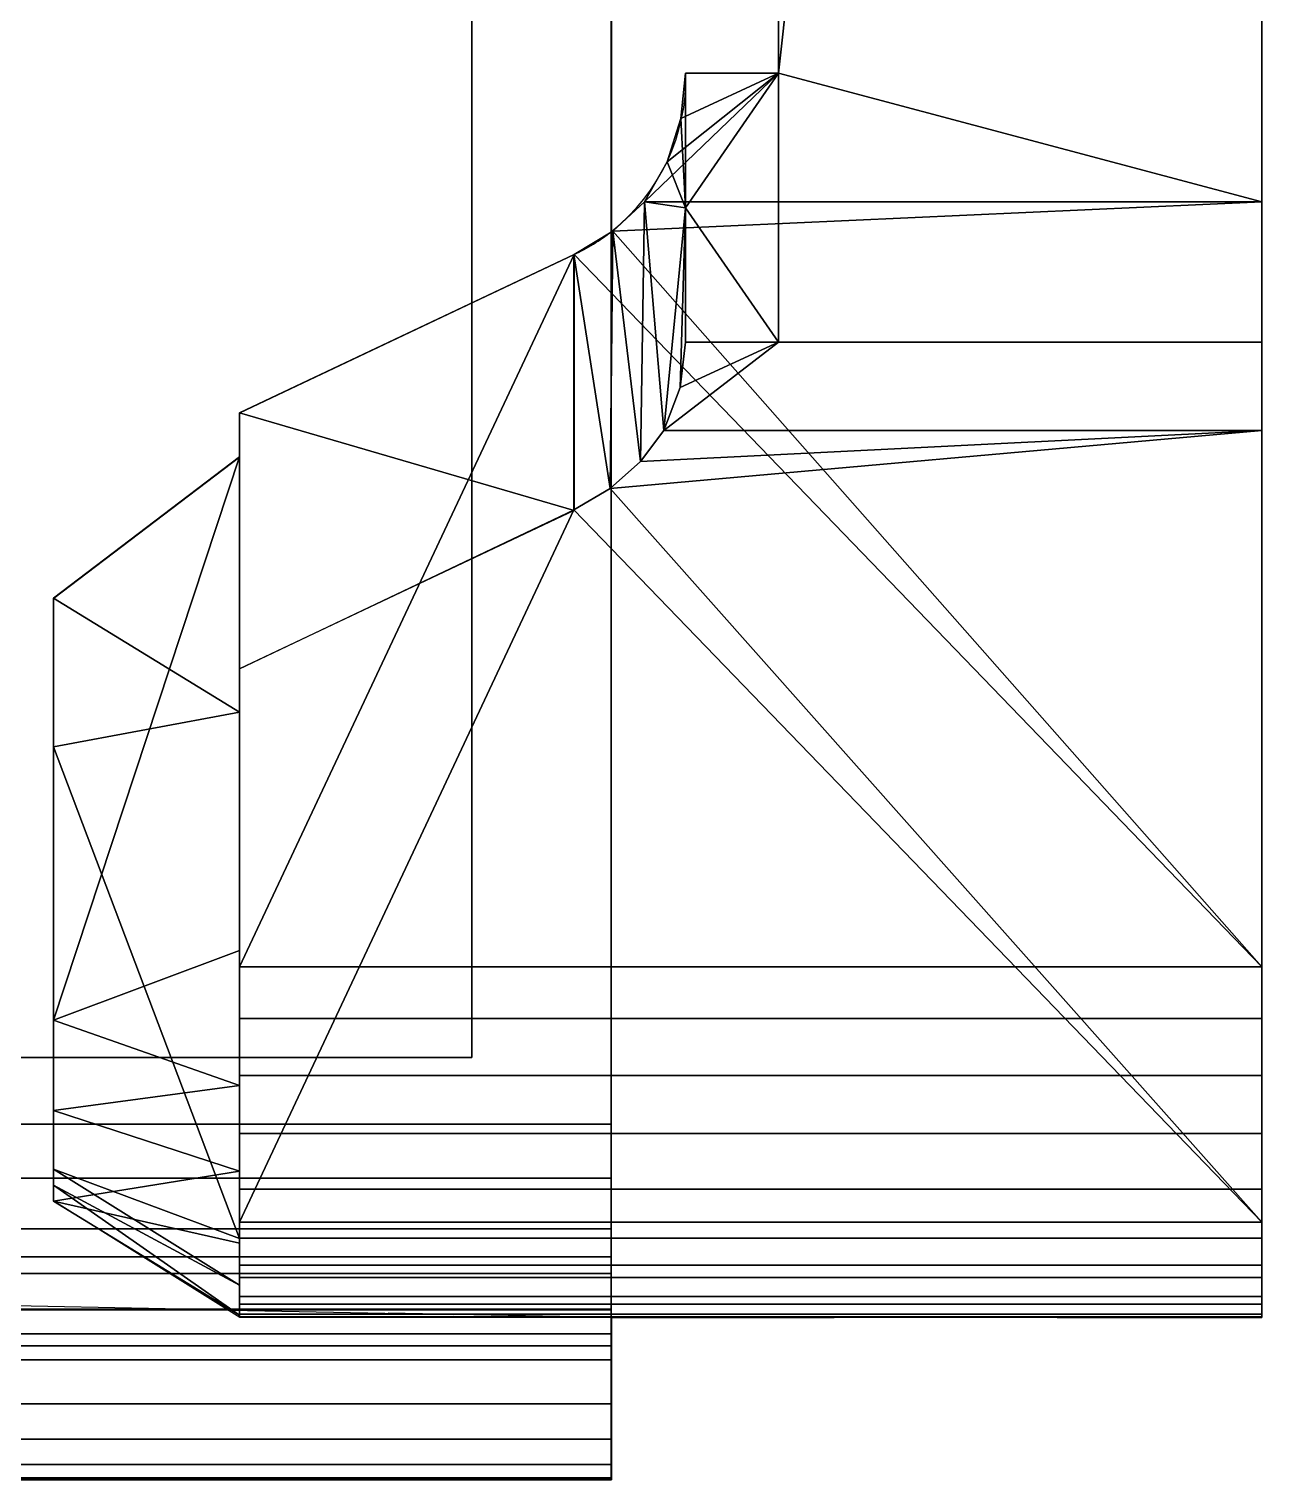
# Model space of a CAD drawing. Header units: millimetres. Extents: x -1 to 941, y -406 to 1.
# Drawn here: x 906.83 to 940, y -329.22 to -290.18 of the extents above; entities that cross this region are included whole.
import ezdxf

# ---------------------------------------------------------------- set-up
doc = ezdxf.new("R2010")
doc.units = ezdxf.units.MM
doc.linetypes.add('CONTINUA', pattern=[0])
doc.linetypes.add('Dash', pattern=[11.999999, 6, -6])
for name, color, linetype in [('PQ_200_2D', 1, 'Continuous'), ('PQ_200_3D', 1, 'CONTINUA'), ('PQ_204_2D', 7, 'Continuous')]:
    doc.layers.add(name, color=color, linetype=linetype)

msp = doc.modelspace()

# ---------------------------------------------------------------- linework, layer by layer
at = {"layer": 'PQ_200_2D'}
msp.add_line((890.452, -329.218), (922.5, -329.218), dxfattribs=at)
for points in [[(922.5, -4.859), (922.5, -295.627)], [(927, -144.16), (940, -144.309), (940, -324.848), (922.5, -324.848)], [(922.5, -324.834), (922.5, -329.218)]]:
    msp.add_lwpolyline(points, dxfattribs=at)
msp.add_lwpolyline([(922.5, -295.627, 0.23653), (924.5, -291.37), (927, -291.37), (927, -144.16)], format="xyb", dxfattribs=at)
at = {"layer": 'PQ_204_2D'}
for p, q in [((923.399, -294.826), (940, -294.826)), ((912.5, -315.414), (940, -315.414))]:
    msp.add_line(p, q, dxfattribs=at)
msp.add_lwpolyline([(922.5, -324.848), (912.5, -324.848), (907.5, -321.716), (907.5, -305.489), (912.5, -301.692), (912.5, -300.509), (921.499, -296.247, 0.056245), (922.5, -295.627, 0.056245)], format="xyb", dxfattribs=at)

# ---------------------------------------------------------------- meshes
at = {"layer": 'PQ_200_3D', "linetype": 'Dash', "transparency": 33554458}
mesh = msp.add_polyface(dxfattribs=at)
corners = [(890.599, -9.859, 667.712), (329.397, -9.859, 667.712), (329.397, -324.218, 667.712), (890.445, -324.218, 667.712), (890.445, -329.218, 667.712), (922.493, -329.218, 667.712), (922.493, -324.848, 667.712), (939.993, -324.848, 667.712), (939.993, -144.859, 667.712), (922.493, -144.859, 667.712), (922.493, -4.859, 667.712), (890.599, -4.859, 667.712)]
mesh.append_faces([[corners[k] for k in face] for face in [(6, 3, 4, 5)]], dxfattribs={"vtx0": -1})
mesh.append_faces([[corners[k] for k in face] for face in [(6, 9, 3)]], dxfattribs={"vtx0": -1, "vtx1": -1, "vtx2": -1})
mesh.append_faces([[corners[k] for k in face] for face in [(9, 0, 1)]], dxfattribs={"vtx0": -1, "vtx2": -1})
mesh.append_faces([[corners[k] for k in face] for face in [(2, 3, 9, 1)]], dxfattribs={"vtx1": -1, "vtx2": -1})
mesh.append_faces([[corners[k] for k in face] for face in [(10, 11, 0, 9)]], dxfattribs={"vtx2": -1})
mesh.append_faces([[corners[k] for k in face] for face in [(6, 7, 8, 9)]], dxfattribs={"vtx3": -1})
at = {"layer": 'PQ_200_3D'}
mesh = msp.add_polyface(dxfattribs=at)
corners = [(922.493, -10.836, 646.462), (922.493, -9.428, 646.63), (922.493, -8.099, 647.123), (922.493, -6.923, 647.914), (922.493, -5.965, 648.96), (922.493, -5.279, 650.201), (922.493, -4.903, 651.568), (922.493, -4.859, 652.985), (922.493, -23.959, 871.301), (922.493, -24.973, 876.159), (922.493, -27.098, 880.643), (922.493, -30.216, 884.504), (922.493, -34.153, 887.525), (922.493, -100.544, 926.969), (922.493, -101.737, 924.902), (922.493, -97.231, 916.432), (922.493, -94.99, 907.105), (922.493, -95.156, 897.513), (922.493, -97.719, 888.268), (922.493, -102.516, 879.96), (922.493, -109.24, 873.118), (922.493, -117.464, 868.178), (922.493, -126.663, 865.455), (922.493, -136.25, 865.122), (922.493, -137.444, 863.055), (922.493, -91.897, 837.829), (922.493, -88.937, 835.68), (922.493, -86.586, 832.879), (922.493, -84.982, 829.592), (922.493, -84.222, 826.014), (922.493, -73.108, 698.985), (922.493, -73.152, 697.568), (922.493, -73.528, 696.201), (922.493, -74.214, 694.96), (922.493, -75.172, 693.914), (922.493, -76.348, 693.123), (922.493, -77.677, 692.63), (922.493, -79.085, 692.462), (922.493, -319.645, 692.462), (922.493, -321.096, 692.284), (922.493, -322.461, 691.76), (922.493, -323.659, 690.921), (922.493, -324.619, 689.817), (922.493, -325.283, 688.514), (922.493, -325.612, 687.089), (922.493, -329.185, 653.089), (922.493, -329.164, 651.657), (922.493, -328.803, 650.27), (922.493, -328.124, 649.008), (922.493, -327.166, 647.944), (922.493, -325.982, 647.137), (922.493, -324.641, 646.633), (922.493, -323.218, 646.462)]
mesh.append_faces([[corners[k] for k in face] for face in [(18, 12, 17), (21, 25, 20), (36, 0, 35), (1, 7, 0), (16, 12, 15)]], dxfattribs={"vtx0": -1, "vtx1": -1})
mesh.append_faces([[corners[k] for k in face] for face in [(44, 52, 38, 39)]], dxfattribs={"vtx0": -1, "vtx1": -1, "vtx3": -1})
mesh.append_faces([[corners[k] for k in face] for face in [(52, 44, 45, 51), (25, 21, 22), (0, 36, 37, 52), (8, 27, 28), (7, 30, 31), (12, 8, 9), (8, 29, 30, 7)]], dxfattribs={"vtx0": -1, "vtx2": -1})
mesh.append_faces([[corners[k] for k in face] for face in [(44, 39, 40, 41)]], dxfattribs={"vtx0": -1, "vtx3": -1})
mesh.append_faces([[corners[k] for k in face] for face in [(11, 12, 9, 10)]], dxfattribs={"vtx1": -1})
mesh.append_faces([[corners[k] for k in face] for face in [(45, 46, 51), (37, 38, 52), (34, 35, 0), (33, 34, 0), (16, 17, 12), (28, 29, 8), (31, 32, 7)]], dxfattribs={"vtx1": -1, "vtx2": -1})
mesh.append_faces([[corners[k] for k in face] for face in [(18, 19, 26, 12), (32, 33, 0, 7), (26, 27, 8, 12)]], dxfattribs={"vtx1": -1, "vtx2": -1, "vtx3": -1})
mesh.append_faces([[corners[k] for k in face] for face in [(46, 47, 50, 51), (19, 20, 25, 26), (1, 2, 6, 7), (2, 3, 5, 6)]], dxfattribs={"vtx1": -1, "vtx3": -1})
mesh.append_faces([[corners[k] for k in face] for face in [(42, 43, 44, 41), (13, 14, 15, 12), (3, 4, 5)]], dxfattribs={"vtx2": -1})
mesh.append_faces([[corners[k] for k in face] for face in [(47, 48, 49, 50), (22, 23, 24, 25)]], dxfattribs={"vtx3": -1})
mesh = msp.add_polyface(dxfattribs=at)
corners = [(922.493, -323.218, 646.462), (890.445, -323.218, 646.462), (890.445, -10.836, 646.462), (922.493, -10.836, 646.462)]
mesh.append_faces([[corners[k] for k in face] for face in [(0, 1, 2, 3)]])
mesh = msp.add_polyface(dxfattribs=at)
corners = [(922.493, -79.085, 692.462), (890.445, -79.085, 692.462), (890.445, -319.645, 692.462), (922.493, -319.645, 692.462)]
mesh.append_faces([[corners[k] for k in face] for face in [(0, 1, 2, 3)]])
mesh = msp.add_polyface(dxfattribs=at)
corners = [(926.993, -181.386, 915.395), (926.993, -298.604, 963.126), (926.993, -291.37, 973.492), (926.993, -173.894, 936.08), (926.993, -169.651, 938.288), (926.993, -164.991, 939.365), (926.993, -160.209, 939.245), (926.993, -155.609, 937.934), (926.993, -151.482, 935.516), (926.993, -148.09, 932.144), (926.993, -145.647, 928.031), (926.993, -144.309, 923.439), (926.993, -144.16, 918.658), (926.993, -145.21, 913.992), (926.993, -147.392, 909.735), (926.993, -150.568, 906.158), (926.993, -154.537, 903.488), (926.993, -159.046, 901.894), (926.993, -163.811, 901.476), (926.993, -168.529, 902.262), (926.993, -172.902, 904.201), (926.993, -176.651, 907.171), (926.993, -179.541, 910.983)]
mesh.append_faces([[corners[k] for k in face] for face in [(14, 12, 13)]], dxfattribs={"vtx0": -1})
mesh.append_faces([[corners[k] for k in face] for face in [(2, 3, 0, 1)]], dxfattribs={"vtx1": -1})
mesh.append_faces([[corners[k] for k in face] for face in [(17, 18, 8, 9), (19, 20, 6, 7), (18, 19, 7, 8), (20, 21, 5, 6), (14, 15, 11, 12), (15, 16, 10, 11), (16, 17, 9, 10), (21, 22, 4, 5), (3, 4, 22, 0)]], dxfattribs={"vtx1": -1, "vtx3": -1})
mesh = msp.add_polyface(dxfattribs=at)
corners = [(939.993, -315.414, 988.961), (939.993, -316.805, 989.682), (939.993, -318.334, 990.019), (939.993, -319.899, 989.948), (939.993, -321.392, 989.475), (939.993, -322.712, 988.631), (939.993, -323.768, 987.475), (939.993, -324.489, 986.084), (939.993, -324.826, 984.554), (939.993, -324.755, 982.99), (939.993, -324.282, 981.497), (939.993, -323.438, 980.177), (939.993, -322.282, 979.12), (939.993, -300.978, 964.253), (939.993, -298.604, 963.126), (939.993, -181.386, 915.395), (939.993, -179.541, 910.983), (939.993, -176.651, 907.171), (939.993, -172.902, 904.201), (939.993, -168.529, 902.262), (939.993, -163.811, 901.476), (939.993, -159.046, 901.894), (939.993, -154.537, 903.488), (939.993, -150.568, 906.158), (939.993, -147.392, 909.735), (939.993, -145.21, 913.992), (939.993, -144.16, 918.658), (939.993, -144.309, 923.439), (939.993, -145.647, 928.031), (939.993, -148.09, 932.144), (939.993, -151.482, 935.516), (939.993, -155.609, 937.934), (939.993, -160.209, 939.245), (939.993, -164.991, 939.365), (939.993, -169.651, 938.288), (939.993, -173.894, 936.08), (939.993, -294.826, 974.593)]
mesh.append_faces([[corners[k] for k in face] for face in [(26, 23, 24, 25), (8, 6, 7)]], dxfattribs={"vtx0": -1})
mesh.append_faces([[corners[k] for k in face] for face in [(34, 16, 33)]], dxfattribs={"vtx0": -1, "vtx1": -1})
mesh.append_faces([[corners[k] for k in face] for face in [(23, 26, 27, 22), (22, 27, 28, 21), (18, 31, 32, 17), (33, 16, 17, 32), (14, 35, 36, 13), (12, 2, 3), (9, 5, 6, 8), (5, 9, 10), (35, 14, 15)]], dxfattribs={"vtx0": -1, "vtx2": -1})
mesh.append_faces([[corners[k] for k in face] for face in [(12, 0, 1, 2)]], dxfattribs={"vtx0": -1, "vtx3": -1})
mesh.append_faces([[corners[k] for k in face] for face in [(28, 29, 21), (18, 19, 31)]], dxfattribs={"vtx1": -1, "vtx2": -1})
mesh.append_faces([[corners[k] for k in face] for face in [(29, 30, 20, 21), (30, 31, 19, 20), (15, 16, 34, 35), (36, 0, 12, 13), (3, 4, 11, 12), (10, 11, 4, 5)]], dxfattribs={"vtx1": -1, "vtx3": -1})
mesh = msp.add_polyface(dxfattribs=at)
corners = [(926.993, -173.894, 936.08), (926.993, -291.37, 973.492), (924.493, -291.37, 973.492), (924.367, -292.59, 973.881), (923.995, -293.758, 974.253), (923.392, -294.826, 974.593), (939.993, -294.826, 974.593), (939.993, -173.894, 936.08)]
mesh.append_faces([[corners[k] for k in face] for face in [(6, 1, 5)]], dxfattribs={"vtx0": -1, "vtx1": -1})
mesh.append_faces([[corners[k] for k in face] for face in [(1, 6, 7)]], dxfattribs={"vtx0": -1, "vtx2": -1})
mesh.append_faces([[corners[k] for k in face] for face in [(2, 3, 1)]], dxfattribs={"vtx1": -1})
mesh.append_faces([[corners[k] for k in face] for face in [(4, 5, 1), (3, 4, 1)]], dxfattribs={"vtx1": -1, "vtx2": -1})
mesh.append_faces([[corners[k] for k in face] for face in [(7, 0, 1)]], dxfattribs={"vtx2": -1})
mesh = msp.add_polyface(dxfattribs=at)
corners = [(939.993, -298.604, 963.126), (926.993, -298.604, 963.126), (926.993, -181.386, 915.395), (939.993, -181.386, 915.395)]
mesh.append_faces([[corners[k] for k in face] for face in [(0, 1, 2, 3)]])
mesh = msp.add_polyface(dxfattribs=at)
corners = [(918.747, -285.85, 686.962), (3.747, -285.85, 686.962), (3.747, -317.85, 686.962), (918.747, -317.85, 686.962)]
mesh.append_faces([[corners[k] for k in face] for face in [(0, 1, 2, 3)]])
mesh = msp.add_polyface(dxfattribs=at)
corners = [(918.747, -317.85, 654.487), (3.747, -317.85, 654.487), (3.747, -285.85, 654.487), (918.747, -285.85, 654.487)]
mesh.append_faces([[corners[k] for k in face] for face in [(0, 1, 2, 3)]])
mesh = msp.add_polyface(dxfattribs=at)
corners = [(918.747, -317.85, 686.962), (918.747, -317.85, 654.487), (918.747, -285.85, 654.487), (918.747, -285.85, 686.962)]
mesh.append_faces([[corners[k] for k in face] for face in [(0, 1, 2, 3)]])
mesh = msp.add_polyface(dxfattribs=at)
corners = [(921.484, -303.118, 965.747), (921.492, -296.247, 975.585), (922.536, -295.621, 975.148), (923.392, -294.826, 974.593), (923.995, -293.758, 974.253), (924.367, -292.59, 973.881), (924.493, -291.37, 973.492), (924.493, -294.987, 968.31), (924.493, -298.604, 963.126), (924.344, -299.821, 963.704), (923.905, -300.978, 964.253), (923.28, -301.82, 964.841), (922.462, -302.543, 965.345)]
mesh.append_faces([[corners[k] for k in face] for face in [(7, 5, 6)]], dxfattribs={"vtx0": -1})
mesh.append_faces([[corners[k] for k in face] for face in [(11, 3, 10), (12, 2, 11)]], dxfattribs={"vtx0": -1, "vtx1": -1})
mesh.append_faces([[corners[k] for k in face] for face in [(7, 10, 3)]], dxfattribs={"vtx0": -1, "vtx1": -1, "vtx2": -1})
mesh.append_faces([[corners[k] for k in face] for face in [(7, 4, 5), (7, 9, 10), (12, 1, 2), (11, 2, 3)]], dxfattribs={"vtx0": -1, "vtx2": -1})
mesh.append_faces([[corners[k] for k in face] for face in [(8, 9, 7)]], dxfattribs={"vtx1": -1})
mesh.append_faces([[corners[k] for k in face] for face in [(3, 4, 7)]], dxfattribs={"vtx1": -1, "vtx2": -1})
mesh.append_faces([[corners[k] for k in face] for face in [(12, 0, 1)]], dxfattribs={"vtx2": -1})
mesh = msp.add_polyface(dxfattribs=at)
corners = [(926.993, -291.37, 973.492), (926.993, -298.604, 963.126), (924.493, -298.604, 963.126), (924.493, -294.987, 968.31), (924.493, -291.37, 973.492)]
mesh.append_faces([[corners[k] for k in face] for face in [(2, 3, 1)]], dxfattribs={"vtx1": -1})
mesh.append_faces([[corners[k] for k in face] for face in [(0, 1, 3)]], dxfattribs={"vtx1": -1, "vtx2": -1})
mesh.append_faces([[corners[k] for k in face] for face in [(3, 4, 0)]], dxfattribs={"vtx2": -1})
mesh = msp.add_polyface(dxfattribs=at)
corners = [(939.993, -315.414, 988.961), (939.993, -294.826, 974.593), (923.392, -294.826, 974.593), (922.536, -295.621, 975.148), (921.493, -296.248, 975.585), (912.493, -300.509, 978.559), (912.493, -315.414, 988.961)]
mesh.append_faces([[corners[k] for k in face] for face in [(3, 1, 2)]], dxfattribs={"vtx0": -1})
mesh.append_faces([[corners[k] for k in face] for face in [(4, 0, 3)]], dxfattribs={"vtx0": -1, "vtx1": -1})
mesh.append_faces([[corners[k] for k in face] for face in [(3, 0, 1), (4, 6, 0)]], dxfattribs={"vtx0": -1, "vtx2": -1})
mesh.append_faces([[corners[k] for k in face] for face in [(5, 6, 4)]], dxfattribs={"vtx1": -1})
mesh = msp.add_polyface(dxfattribs=at)
corners = [(921.493, -303.131, 965.756), (912.493, -307.392, 968.729), (912.493, -300.509, 978.559), (921.493, -296.248, 975.585)]
mesh.append_faces([[corners[k] for k in face] for face in [(0, 1, 2), (2, 3, 0)]], dxfattribs={"vtx2": -1})
mesh = msp.add_polyface(dxfattribs=at)
corners = [(939.993, -298.604, 963.126), (939.993, -300.978, 964.253), (923.905, -300.978, 964.253), (924.344, -299.821, 963.704), (924.493, -298.604, 963.126), (926.993, -298.604, 963.126)]
mesh.append_faces([[corners[k] for k in face] for face in [(2, 3, 5)]], dxfattribs={"vtx1": -1, "vtx2": -1})
mesh.append_faces([[corners[k] for k in face] for face in [(3, 4, 5)]], dxfattribs={"vtx2": -1})
mesh.append_faces([[corners[k] for k in face] for face in [(5, 0, 1, 2)]], dxfattribs={"vtx3": -1})
mesh = msp.add_polyface(dxfattribs=at)
corners = [(912.493, -322.282, 979.12), (912.493, -323.438, 980.177), (912.493, -324.282, 981.497), (912.493, -324.755, 982.99), (912.493, -324.826, 984.554), (912.493, -324.489, 986.084), (912.493, -323.768, 987.475), (912.493, -322.712, 988.631), (912.493, -321.392, 989.475), (912.493, -319.899, 989.948), (912.493, -318.334, 990.019), (912.493, -316.805, 989.682), (912.493, -315.414, 988.961), (912.493, -300.509, 978.559), (912.493, -307.392, 968.729)]
mesh.append_faces([[corners[k] for k in face] for face in [(3, 12, 1, 2), (1, 12, 0)]], dxfattribs={"vtx0": -1, "vtx1": -1})
mesh.append_faces([[corners[k] for k in face] for face in [(12, 8, 9, 10)]], dxfattribs={"vtx0": -1, "vtx3": -1})
mesh.append_faces([[corners[k] for k in face] for face in [(6, 7, 5)]], dxfattribs={"vtx1": -1})
mesh.append_faces([[corners[k] for k in face] for face in [(7, 8, 12, 5)]], dxfattribs={"vtx1": -1, "vtx2": -1, "vtx3": -1})
mesh.append_faces([[corners[k] for k in face] for face in [(10, 11, 12)]], dxfattribs={"vtx2": -1})
mesh.append_faces([[corners[k] for k in face] for face in [(3, 4, 5, 12)]], dxfattribs={"vtx2": -1, "vtx3": -1})
mesh.append_faces([[corners[k] for k in face] for face in [(12, 13, 14, 0)]], dxfattribs={"vtx3": -1})
mesh = msp.add_polyface(dxfattribs=at)
corners = [(939.993, -300.978, 964.253), (939.993, -322.282, 979.12), (912.493, -322.282, 979.12), (912.493, -307.392, 968.729), (921.484, -303.118, 965.747), (922.462, -302.543, 965.345), (923.28, -301.82, 964.841), (923.905, -300.978, 964.253)]
mesh.append_faces([[corners[k] for k in face] for face in [(5, 1, 4)]], dxfattribs={"vtx0": -1, "vtx1": -1})
mesh.append_faces([[corners[k] for k in face] for face in [(0, 5, 6), (5, 0, 1), (4, 1, 2)]], dxfattribs={"vtx0": -1, "vtx2": -1})
mesh.append_faces([[corners[k] for k in face] for face in [(7, 0, 6)]], dxfattribs={"vtx1": -1})
mesh.append_faces([[corners[k] for k in face] for face in [(2, 3, 4)]], dxfattribs={"vtx2": -1})
mesh = msp.add_polyface(dxfattribs=at)
corners = [(912.493, -301.692, 979.385), (907.493, -305.489, 978.986), (907.493, -316.845, 986.911), (912.493, -314.976, 988.655)]
mesh.append_faces([[corners[k] for k in face] for face in [(0, 1, 2), (2, 3, 0)]], dxfattribs={"vtx2": -1})
mesh = msp.add_polyface(dxfattribs=at)
corners = [(912.493, -308.56, 969.544), (907.493, -309.495, 973.246), (907.493, -305.489, 978.986), (912.493, -301.692, 979.385)]
mesh.append_faces([[corners[k] for k in face] for face in [(0, 1, 2), (2, 3, 0)]], dxfattribs={"vtx2": -1})
mesh = msp.add_polyface(dxfattribs=at)
corners = [(912.493, -301.692, 979.385), (912.493, -314.976, 988.655), (912.493, -320.908, 989.701), (912.493, -324.78, 985.087), (912.493, -322.72, 979.426), (912.493, -308.56, 969.544)]
mesh.append_faces([[corners[k] for k in face] for face in [(3, 4, 1, 2)]], dxfattribs={"vtx1": -1})
mesh.append_faces([[corners[k] for k in face] for face in [(5, 0, 1, 4)]], dxfattribs={"vtx2": -1})
mesh = msp.add_polyface(dxfattribs=at)
corners = [(907.493, -305.489, 978.986), (907.493, -309.495, 973.246), (907.493, -320.856, 981.174), (907.493, -321.716, 986.046), (907.493, -316.845, 986.911)]
mesh.append_faces([[corners[k] for k in face] for face in [(0, 1, 4)]], dxfattribs={"vtx1": -1})
mesh.append_faces([[corners[k] for k in face] for face in [(2, 3, 4, 1)]], dxfattribs={"vtx2": -1})
mesh = msp.add_polyface(dxfattribs=at)
corners = [(912.493, -322.72, 979.426), (907.493, -320.856, 981.174), (907.493, -309.495, 973.246), (912.493, -308.56, 969.544)]
mesh.append_faces([[corners[k] for k in face] for face in [(0, 1, 2), (2, 3, 0)]], dxfattribs={"vtx2": -1})
mesh = msp.add_polyface(dxfattribs=at)
corners = [(912.493, -322.72, 979.426), (912.493, -324.78, 985.087), (912.493, -320.908, 989.701), (912.493, -314.976, 988.655), (907.493, -316.845, 986.911), (907.493, -321.716, 986.046), (907.493, -320.856, 981.174), (912.493, -323.98, 982.889), (907.493, -321.286, 983.61), (912.493, -318.605, 989.295), (907.493, -319.281, 986.479), (912.493, -322.844, 987.394)]
mesh.append_faces([[corners[k] for k in face] for face in [(1, 8, 7), (8, 1, 5)]], dxfattribs={"vtx0": -1, "vtx1": -1})
mesh.append_faces([[corners[k] for k in face] for face in [(5, 11, 2), (10, 2, 9), (9, 4, 10), (5, 1, 11)]], dxfattribs={"vtx0": -1, "vtx2": -1})
mesh.append_faces([[corners[k] for k in face] for face in [(8, 6, 7), (10, 5, 2)]], dxfattribs={"vtx1": -1, "vtx2": -1})
mesh.append_faces([[corners[k] for k in face] for face in [(6, 0, 7), (9, 3, 4)]], dxfattribs={"vtx2": -1})
mesh = msp.add_polyface(dxfattribs=at)
corners = [(939.993, -322.282, 979.12), (939.993, -323.438, 980.177), (939.993, -324.282, 981.497), (939.993, -324.755, 982.99), (939.993, -324.826, 984.554), (939.993, -324.489, 986.084), (939.993, -323.768, 987.475), (939.993, -322.712, 988.631), (939.993, -321.392, 989.475), (939.993, -319.899, 989.948), (939.993, -318.334, 990.019), (939.993, -316.805, 989.682), (939.993, -315.414, 988.961), (912.493, -315.414, 988.961), (912.493, -316.805, 989.682), (912.493, -318.334, 990.019), (912.493, -319.899, 989.948), (912.493, -321.392, 989.475), (912.493, -322.712, 988.631), (912.493, -323.768, 987.475), (912.493, -324.489, 986.084), (912.493, -324.826, 984.554), (912.493, -324.755, 982.99), (912.493, -324.282, 981.497), (912.493, -323.438, 980.177), (912.493, -322.282, 979.12)]
mesh.append_faces([[corners[k] for k in face] for face in [(13, 14, 11, 12), (0, 1, 24, 25)]], dxfattribs={"vtx1": -1})
mesh.append_faces([[corners[k] for k in face] for face in [(14, 15, 10, 11), (16, 17, 8, 9), (15, 16, 9, 10), (17, 18, 7, 8), (6, 7, 18, 19), (19, 20, 5, 6), (20, 21, 4, 5), (22, 23, 2, 3), (21, 22, 3, 4), (23, 24, 1, 2)]], dxfattribs={"vtx1": -1, "vtx3": -1})
mesh = msp.add_polyface(dxfattribs=at)
corners = [(918.747, -317.85, 686.962), (3.747, -317.85, 686.962), (3.747, -317.85, 654.487), (918.747, -317.85, 654.487)]
mesh.append_faces([[corners[k] for k in face] for face in [(0, 1, 2, 3)]])
mesh = msp.add_polyface(dxfattribs=at)
corners = [(922.493, -325.612, 687.089), (922.493, -325.283, 688.514), (922.493, -324.619, 689.817), (922.493, -323.659, 690.921), (922.493, -322.461, 691.76), (922.493, -321.096, 692.284), (922.493, -319.645, 692.462), (890.445, -319.645, 692.462), (890.445, -321.096, 692.284), (890.445, -322.461, 691.76), (890.445, -323.659, 690.921), (890.445, -324.619, 689.817), (890.445, -325.283, 688.514), (890.445, -325.612, 687.089)]
mesh.append_faces([[corners[k] for k in face] for face in [(7, 8, 5, 6)]], dxfattribs={"vtx1": -1})
mesh.append_faces([[corners[k] for k in face] for face in [(8, 9, 4, 5), (3, 4, 9, 10), (10, 11, 2, 3), (11, 12, 1, 2)]], dxfattribs={"vtx1": -1, "vtx3": -1})
mesh.append_faces([[corners[k] for k in face] for face in [(13, 0, 1, 12)]], dxfattribs={"vtx2": -1})
mesh = msp.add_polyface(dxfattribs=at)
corners = [(922.493, -323.218, 646.462), (922.493, -324.641, 646.633), (922.493, -325.982, 647.137), (922.493, -327.166, 647.944), (922.493, -328.124, 649.008), (922.493, -328.803, 650.27), (922.493, -329.164, 651.657), (922.493, -329.185, 653.089), (890.445, -329.185, 653.089), (890.445, -329.164, 651.657), (890.445, -328.803, 650.27), (890.445, -328.124, 649.008), (890.445, -327.166, 647.944), (890.445, -325.982, 647.137), (890.445, -324.641, 646.633), (890.445, -323.218, 646.462)]
mesh.append_faces([[corners[k] for k in face] for face in [(1, 14, 15, 0)]], dxfattribs={"vtx0": -1})
mesh.append_faces([[corners[k] for k in face] for face in [(8, 9, 6, 7)]], dxfattribs={"vtx1": -1})
mesh.append_faces([[corners[k] for k in face] for face in [(9, 10, 5, 6), (10, 11, 4, 5), (3, 4, 11, 12), (12, 13, 2, 3), (13, 14, 1, 2)]], dxfattribs={"vtx1": -1, "vtx3": -1})
mesh = msp.add_polyface(dxfattribs=at)
corners = [(922.493, -325.612, 687.089), (890.445, -325.612, 687.089), (890.445, -329.185, 653.089), (922.493, -329.185, 653.089)]
mesh.append_faces([[corners[k] for k in face] for face in [(0, 1, 2, 3)]])

doc.saveas('drawing.dxf')
